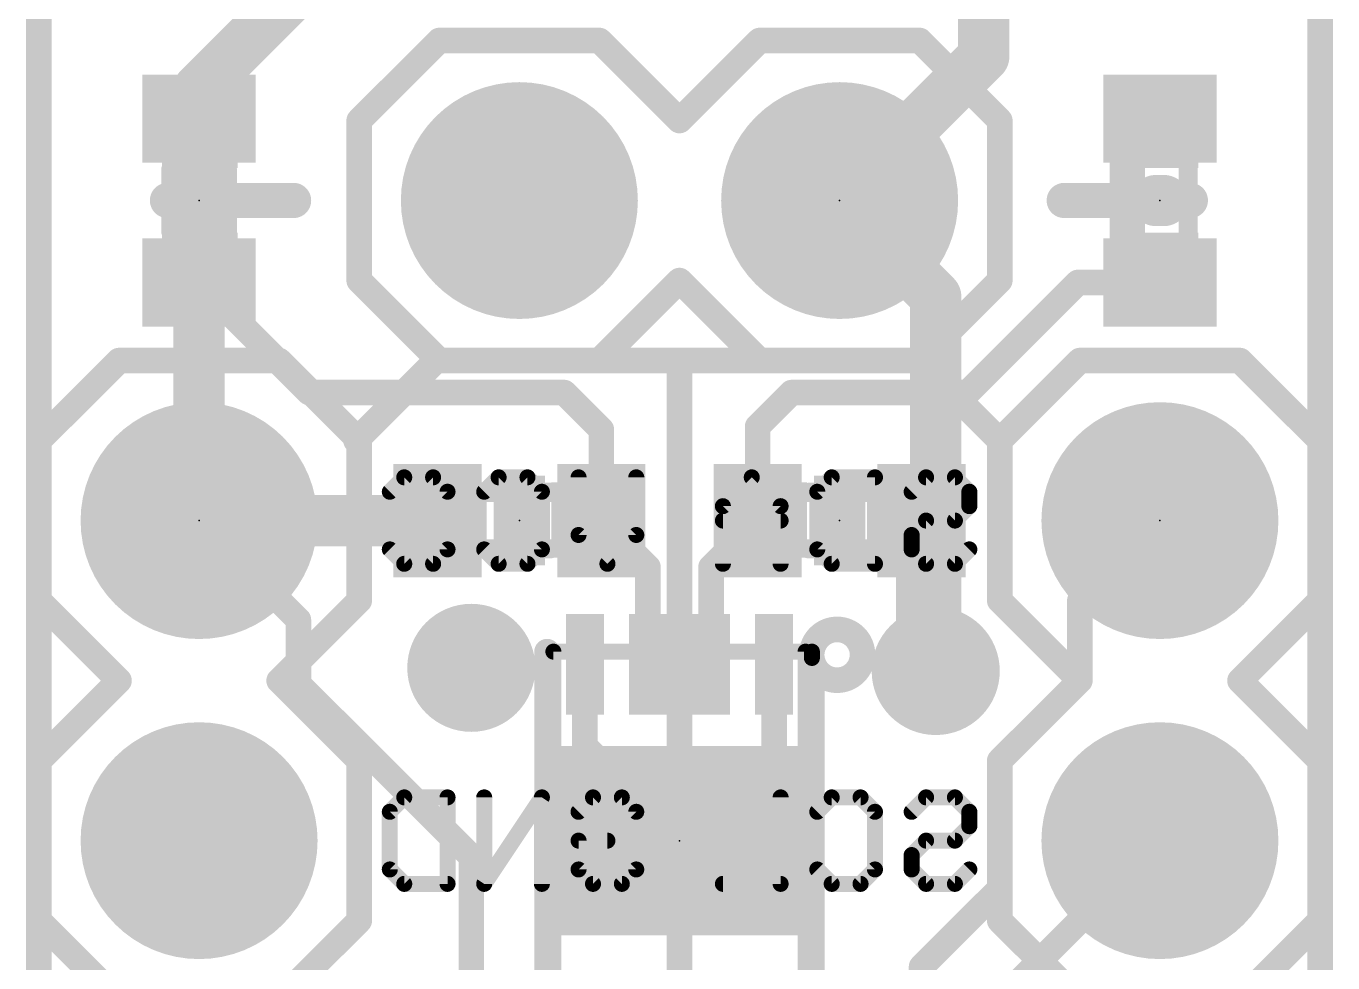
# Model space of a CAD drawing. Extents: x -0.1 to 10.3, y -0.1 to 24.2.
# Drawn here: x -0.1 to 10.26, y 6.65 to 14.08 of the extents above; entities that cross this region are included whole.
import ezdxf

# ---------------------------------------------------------------- set-up
doc = ezdxf.new("R2010")
doc.units = 0
for name, color, linetype in [('1', 12, 'CONTINUOUS'), ('16', 132, 'CONTINUOUS'), ('17', 110, 'CONTINUOUS'), ('18', 110, 'CONTINUOUS'), ('20', 53, 'CONTINUOUS'), ('21', 41, 'CONTINUOUS'), ('22', 40, 'CONTINUOUS'), ('23', 53, 'CONTINUOUS'), ('24', 53, 'CONTINUOUS'), ('51', 53, 'CONTINUOUS')]:
    doc.layers.add(name, color=color, linetype=linetype)

# ---------------------------------------------------------------- blocks, each defined once
blk = doc.blocks.new('RECT')
blk.add_solid([(-0.5, -0.5), (0.5, -0.5), (-0.5, 0.5), (0.5, 0.5)])
blk = doc.blocks.new('ROUNDP')
at = {"const_width": 0.5}
blk.add_lwpolyline([(0, -0.25, 1), (0, 0.25, 1), (0, -0.25)], format="xyb", dxfattribs=at)
blk = doc.blocks.new('ROUNDV')
at = {"const_width": 0.5}
blk.add_lwpolyline([(0, -0.25, 1), (0, 0.25, 1), (0, -0.25)], format="xyb", dxfattribs=at)

msp = doc.modelspace()

# ---------------------------------------------------------------- linework, layer by layer
at = {"layer": '1'}
for points, const_width in [([(0, 24.13), (0, 0)], 0.2032), ([(10.16, 0), (10.16, 24.13)], 0.2032), ([(1.27, 12.05), (1.539, 12.05)], 0.2032), ([(1.27, 12.05), (2.144, 11.176)], 0.2032), ([(7.366, 11.176), (8.24, 12.05)], 0.2032), ([(8.24, 12.05), (8.89, 12.05)], 0.2032), ([(2.144, 11.176), (4.1656, 11.176)], 0.2032), ([(4.1656, 11.176), (4.46, 10.8816)], 0.2032), ([(5.7, 10.907), (5.969, 11.176)], 0.2032), ([(5.969, 11.176), (7.366, 11.176)], 0.2032), ([(5.7, 10.16), (5.7, 10.907)], 0.2032), ([(4.46, 10.8816), (4.46, 10.16)], 0.2032), ([(1.27, 10.16), (3.16, 10.16)], 0.4064), ([(7, 9.129), (7, 10.16)], 0.4064), ([(4.46, 10.16), (4.83, 9.79)], 0.2032), ([(5.33, 9.79), (5.7, 10.16)], 0.2032), ([(8.255, 9.525), (8.89, 10.16)], 0.2032), ([(4.83, 9.79), (4.83, 9.02)], 0.2032), ([(5.33, 9.02), (5.33, 9.79)], 0.2032), ([(8.255, 8.89), (8.255, 9.525)], 0.2032), ([(7.112, 8.9662), (7, 9.129)], 0.4064), ([(4.33, 9.02), (4.33, 8.37)], 0.2032), ([(5.83, 8.267), (5.83, 9.02)], 0.2032), ([(7.62, 8.255), (8.255, 8.89)], 0.2032), ([(4.33, 8.37), (5.08, 7.62)], 0.2032), ([(5.207, 7.62), (5.842, 8.255)], 0.2032), ([(5.842, 8.255), (5.83, 8.267)], 0.2032), ([(7.62, 7.239), (7.62, 8.255)], 0.2032), ([(5.08, 7.62), (5.207, 7.62)], 0.2032), ([(7.62, 6.35), (8.89, 7.62)], 0.2032), ([(7, 6.619), (7.62, 7.239)], 0.2032), ([(7, 6.1976), (7, 6.619)], 0.2032)]:
    msp.add_lwpolyline(points, dxfattribs=dict(at, const_width=const_width))
for points, const_width in [([(1.27, 12.1008, 1), (1.27, 11.9992)], 0.1016), ([(1.3059, 12.0859, 1), (1.2341, 12.0141)], 0.1016), ([(1.539, 11.9992, 1), (1.539, 12.1008)], 0.1016), ([(8.24, 12.1008, 1), (8.24, 11.9992)], 0.1016), ([(8.2759, 12.0141, 1), (8.2041, 12.0859)], 0.1016), ([(8.89, 11.9992, 1), (8.89, 12.1008)], 0.1016), ([(2.144, 11.2268, 1), (2.144, 11.1252)], 0.1016), ([(2.1081, 11.1401, 1), (2.1799, 11.2119)], 0.1016), ([(4.2015, 11.2119, 1), (4.1297, 11.1401)], 0.1016), ([(4.1656, 11.1252, 1), (4.1656, 11.2268)], 0.1016), ([(5.969, 11.2268, 1), (5.969, 11.1252)], 0.1016), ([(6.0049, 11.1401, 1), (5.9331, 11.2119)], 0.1016), ([(7.3301, 11.2119, 1), (7.4019, 11.1401)], 0.1016), ([(7.366, 11.1252, 1), (7.366, 11.2268)], 0.1016), ([(5.7508, 10.907, 1), (5.6492, 10.907)], 0.1016), ([(5.6641, 10.9429, 1), (5.7359, 10.8711)], 0.1016), ([(4.5108, 10.8816, 1), (4.4092, 10.8816)], 0.1016), ([(4.4241, 10.8457, 1), (4.4959, 10.9175)], 0.1016), ([(7.1016, 10.16, 1), (6.8984, 10.16)], 0.2032), ([(1.27, 10.2616, 1), (1.27, 10.0584)], 0.2032), ([(3.16, 10.0584, 1), (3.16, 10.2616)], 0.2032), ([(4.4959, 10.1959, 1), (4.4241, 10.1241)], 0.1016), ([(5.7359, 10.1241, 1), (5.6641, 10.1959)], 0.1016), ([(8.9259, 10.1241, 1), (8.8541, 10.1959)], 0.1016), ([(4.4092, 10.16, 1), (4.5108, 10.16)], 0.1016), ([(5.6492, 10.16, 1), (5.7508, 10.16)], 0.1016), ([(4.8808, 9.79, 1), (4.7792, 9.79)], 0.1016), ([(4.7941, 9.7541, 1), (4.8659, 9.8259)], 0.1016), ([(5.3808, 9.79, 1), (5.2792, 9.79)], 0.1016), ([(5.2941, 9.8259, 1), (5.3659, 9.7541)], 0.1016), ([(8.3058, 9.525, 1), (8.2042, 9.525)], 0.1016), ([(8.2191, 9.5609, 1), (8.2909, 9.4891)], 0.1016), ([(7.0837, 9.1866, 1), (6.9163, 9.0714)], 0.2032), ([(6.8984, 9.129, 1), (7.1016, 9.129)], 0.2032), ([(4.3808, 9.02, 1), (4.2792, 9.02)], 0.1016), ([(5.8808, 9.02, 1), (5.7792, 9.02)], 0.1016), ([(7.0283, 8.9086, 1), (7.1957, 9.0238)], 0.2032), ([(4.7792, 9.02, 1), (4.8808, 9.02)], 0.1016), ([(5.2792, 9.02, 1), (5.3808, 9.02)], 0.1016), ([(8.2042, 8.89, 1), (8.3058, 8.89)], 0.1016), ([(8.2909, 8.8541, 1), (8.2191, 8.9259)], 0.1016), ([(4.3659, 8.4059, 1), (4.2941, 8.3341)], 0.1016), ([(4.2792, 8.37, 1), (4.3808, 8.37)], 0.1016), ([(5.8659, 8.3029, 1), (5.7941, 8.2311)], 0.1016), ([(5.7792, 8.267, 1), (5.8808, 8.267)], 0.1016), ([(5.8779, 8.2191, 1), (5.8061, 8.2909)], 0.1016), ([(5.8061, 8.2191, 1), (5.8779, 8.2909)], 0.1016), ([(7.6708, 8.255, 1), (7.5692, 8.255)], 0.1016), ([(7.5841, 8.2909, 1), (7.6559, 8.2191)], 0.1016), ([(5.08, 7.6708, 1), (5.08, 7.5692)], 0.1016), ([(5.0441, 7.5841, 1), (5.1159, 7.6559)], 0.1016), ([(5.1711, 7.6559, 1), (5.2429, 7.5841)], 0.1016), ([(5.207, 7.5692, 1), (5.207, 7.6708)], 0.1016), ([(8.9259, 7.5841, 1), (8.8541, 7.6559)], 0.1016), ([(7.5692, 7.239, 1), (7.6708, 7.239)], 0.1016), ([(7.6559, 7.2031, 1), (7.5841, 7.2749)], 0.1016), ([(7.0508, 6.619, 1), (6.9492, 6.619)], 0.1016), ([(6.9641, 6.6549, 1), (7.0359, 6.5831)], 0.1016)]:
    msp.add_lwpolyline(points, format="xyb", dxfattribs=dict(at, const_width=const_width))
at = {"layer": '16'}
for points, const_width in [([(0, 24.13), (0, 0)], 0.2032), ([(10.16, 0), (10.16, 24.13)], 0.2032), ([(1.27, 13.589), (2.286, 14.605)], 0.4064), ([(7.493, 14.605), (7.493, 13.843)], 0.4064), ([(7.493, 13.843), (6.35, 12.7)], 0.4064), ([(1.27, 10.16), (1.27, 13.589)], 0.4064), ([(6.35, 12.7), (7.112, 11.938)], 0.4064), ([(7.112, 11.938), (7.112, 8.9662)], 0.4064), ([(1.27, 10.16), (1.27, 10.033)], 0.2032), ([(2.0574, 9.3726), (1.27, 10.16)], 0.2032), ([(2.0574, 8.8646), (2.0574, 9.3726)], 0.2032), ([(3.429, 7.493), (2.0574, 8.8646)], 0.2032), ([(3.429, 2.921), (3.429, 7.493)], 0.2032)]:
    msp.add_lwpolyline(points, dxfattribs=dict(at, const_width=const_width))
for points, const_width in [([(7.5648, 13.7712, 1), (7.4212, 13.9148)], 0.2032), ([(7.3914, 13.843, 1), (7.5946, 13.843)], 0.2032), ([(1.3716, 13.589, 1), (1.1684, 13.589)], 0.2032), ([(1.1982, 13.6608, 1), (1.3418, 13.5172)], 0.2032), ([(6.4218, 12.7718, 1), (6.2782, 12.6282)], 0.2032), ([(6.2782, 12.7718, 1), (6.4218, 12.6282)], 0.2032), ([(7.2136, 11.938, 1), (7.0104, 11.938)], 0.2032), ([(7.0402, 11.8662, 1), (7.1838, 12.0098)], 0.2032), ([(1.1684, 10.16, 1), (1.3716, 10.16)], 0.2032), ([(1.3208, 10.16, 1), (1.2192, 10.16)], 0.1016), ([(1.3059, 10.1959, 1), (1.2341, 10.1241)], 0.1016), ([(1.2192, 10.033, 1), (1.3208, 10.033)], 0.1016), ([(2.1082, 9.3726, 1), (2.0066, 9.3726)], 0.1016), ([(2.0215, 9.3367, 1), (2.0933, 9.4085)], 0.1016), ([(7.0104, 8.9662, 1), (7.2136, 8.9662)], 0.2032), ([(2.0933, 8.9005, 1), (2.0215, 8.8287)], 0.1016), ([(2.0066, 8.8646, 1), (2.1082, 8.8646)], 0.1016), ([(3.4798, 7.493, 1), (3.3782, 7.493)], 0.1016), ([(3.3931, 7.4571, 1), (3.4649, 7.5289)], 0.1016)]:
    msp.add_lwpolyline(points, format="xyb", dxfattribs=dict(at, const_width=const_width))
at = {"layer": '20', "const_width": 0.2032}
for points in [[(0, 24.13), (0, 0)], [(10.16, 0), (10.16, 24.13)]]:
    msp.add_lwpolyline(points, dxfattribs=at)
at = {"layer": '21'}
for points, const_width in [([(1.2395, 12.7), (1.3005, 12.7)], 0.4064), ([(8.8595, 12.7), (8.9205, 12.7)], 0.4064), ([(4.03, 9.12), (4.03, 6.12)], 0.2032), ([(6.13, 9.07), (6.13, 6.12)], 0.2032), ([(6.13, 9.12), (6.13, 9.07)], 0.127)]:
    msp.add_lwpolyline(points, dxfattribs=dict(at, const_width=const_width))
for points, const_width in [([(1.2395, 12.8016, 1), (1.2395, 12.5984)], 0.2032), ([(1.3005, 12.5984, 1), (1.3005, 12.8016)], 0.2032), ([(8.8595, 12.8016, 1), (8.8595, 12.5984)], 0.2032), ([(8.9205, 12.5984, 1), (8.9205, 12.8016)], 0.2032), ([(6.13, 9.07, 16.0623), (6.13, 9.12)], 0.2032), ([(4.0808, 9.12, 1), (3.9792, 9.12)], 0.1016), ([(6.0796, 9.1263, 1), (6.1804, 9.1137)], 0.1016), ([(6.1808, 9.07, 1), (6.0792, 9.07)], 0.1016), ([(6.1804, 9.0763, 1), (6.0796, 9.0637)], 0.1016), ([(6.1617, 9.12, 1), (6.0983, 9.12)], 0.0635), ([(6.0983, 9.07, 1), (6.1617, 9.07)], 0.0635)]:
    msp.add_lwpolyline(points, format="xyb", dxfattribs=dict(at, const_width=const_width))
at = {"layer": '22'}
for points, const_width in [([(3.175, 13.97), (2.54, 13.335)], 0.2032), ([(4.445, 13.97), (3.175, 13.97)], 0.2032), ([(5.08, 13.335), (4.445, 13.97)], 0.2032), ([(5.715, 13.97), (5.08, 13.335)], 0.2032), ([(6.985, 13.97), (5.715, 13.97)], 0.2032), ([(6.985, 13.97), (7.62, 13.335)], 0.2032), ([(2.54, 13.335), (2.54, 12.065)], 0.2032), ([(7.62, 13.335), (7.62, 12.065)], 0.2032), ([(8.6313, 13.2006), (8.6313, 12.2007)], 0.2794), ([(2.0193, 12.7006), (1.0194, 12.7006)], 0.2794), ([(9.1313, 12.7006), (8.1314, 12.7006)], 0.2794), ([(2.54, 12.065), (3.175, 11.43)], 0.2032), ([(4.445, 11.43), (5.08, 12.065)], 0.2032), ([(5.08, 12.065), (5.715, 11.43)], 0.2032), ([(7.62, 12.065), (6.985, 11.43)], 0.2032), ([(0, 10.795), (0.635, 11.43)], 0.2032), ([(0.635, 11.43), (1.905, 11.43)], 0.2032), ([(1.905, 11.43), (2.54, 10.795)], 0.2032), ([(3.1496, 11.43), (2.5146, 10.795)], 0.2032), ([(5.08, 11.43), (3.1496, 11.43)], 0.2032), ([(3.175, 11.43), (4.445, 11.43)], 0.2032), ([(5.08, 11.43), (5.08, 3.81)], 0.2032), ([(5.08, 11.43), (6.985, 11.43)], 0.2032), ([(5.715, 11.43), (6.985, 11.43)], 0.2032), ([(6.985, 11.43), (7.62, 10.795)], 0.2032), ([(7.62, 10.795), (8.255, 11.43)], 0.2032), ([(8.255, 11.43), (9.525, 11.43)], 0.2032), ([(9.525, 11.43), (10.16, 10.795)], 0.2032), ([(0, 10.795), (0, 9.525)], 0.2032), ([(2.54, 9.525), (2.54, 10.795)], 0.2032), ([(7.62, 10.795), (7.62, 9.525)], 0.2032), ([(10.16, 9.525), (10.16, 10.795)], 0.2032), ([(2.7827, 10.3891), (2.8971, 10.5035)], 0.127), ([(2.8971, 10.5035), (3.1259, 10.5035)], 0.127), ([(3.1259, 10.5035), (3.2403, 10.3891)], 0.127), ([(3.5311, 10.3891), (3.6455, 10.5035)], 0.127), ([(3.6455, 10.5035), (3.8743, 10.5035)], 0.127), ([(3.8743, 10.5035), (3.9887, 10.3891)], 0.127), ([(4.2795, 10.0459), (4.2795, 10.5035)], 0.127), ([(4.7371, 10.5035), (4.7371, 10.0459)], 0.127), ([(5.6531, 10.5035), (5.4243, 10.2747)], 0.127), ([(5.8819, 10.2747), (5.6531, 10.5035)], 0.127), ([(6.1727, 10.3891), (6.2871, 10.5035)], 0.127), ([(6.2871, 10.5035), (6.6303, 10.5035)], 0.127), ([(6.6303, 10.5035), (6.6303, 9.8171)], 0.127), ([(6.9211, 10.3891), (7.0355, 10.5035)], 0.127), ([(7.0355, 10.5035), (7.2643, 10.5035)], 0.127), ([(7.2643, 10.5035), (7.3787, 10.3891)], 0.127), ([(3.2403, 10.3891), (3.2403, 9.9315)], 0.127), ([(3.9887, 10.3891), (3.9887, 9.9315)], 0.127), ([(6.1727, 9.9315), (6.1727, 10.3891)], 0.127), ([(7.3787, 10.3891), (7.3787, 10.2747)], 0.127), ([(5.4243, 10.2747), (5.4243, 9.8171)], 0.127), ([(5.8819, 9.8171), (5.8819, 10.2747)], 0.127), ([(7.3787, 10.2747), (7.2643, 10.1603)], 0.127), ([(5.8819, 10.1603), (5.4243, 10.1603)], 0.127), ([(7.0355, 10.1603), (6.9211, 10.0459)], 0.127), ([(7.2643, 10.1603), (7.0355, 10.1603)], 0.127), ([(4.5083, 9.8171), (4.2795, 10.0459)], 0.127), ([(4.7371, 10.0459), (4.5083, 9.8171)], 0.127), ([(6.9211, 10.0459), (6.9211, 9.9315)], 0.127), ([(2.8971, 9.8171), (2.7827, 9.9315)], 0.127), ([(3.2403, 9.9315), (3.1259, 9.8171)], 0.127), ([(3.6455, 9.8171), (3.5311, 9.9315)], 0.127), ([(3.9887, 9.9315), (3.8743, 9.8171)], 0.127), ([(6.2871, 9.8171), (6.1727, 9.9315)], 0.127), ([(6.9211, 9.9315), (7.0355, 9.8171)], 0.127), ([(7.2643, 9.8171), (7.3787, 9.9315)], 0.127), ([(3.1259, 9.8171), (2.8971, 9.8171)], 0.127), ([(3.8743, 9.8171), (3.6455, 9.8171)], 0.127), ([(6.6303, 9.8171), (6.2871, 9.8171)], 0.127), ([(7.0355, 9.8171), (7.2643, 9.8171)], 0.127), ([(0, 9.525), (0.635, 8.89)], 0.2032), ([(1.905, 8.89), (2.54, 9.525)], 0.2032), ([(7.62, 9.525), (8.255, 8.89)], 0.2032), ([(9.525, 8.89), (10.16, 9.525)], 0.2032), ([(0.635, 8.89), (0, 8.255)], 0.2032), ([(2.54, 8.255), (1.905, 8.89)], 0.2032), ([(8.255, 8.89), (7.62, 8.255)], 0.2032), ([(10.16, 8.255), (9.525, 8.89)], 0.2032), ([(0, 8.255), (0, 6.985)], 0.2032), ([(2.54, 6.985), (2.54, 8.255)], 0.2032), ([(7.62, 8.255), (7.62, 6.985)], 0.2032), ([(10.16, 6.985), (10.16, 8.255)], 0.2032), ([(2.7827, 7.8491), (2.8971, 7.9635)], 0.127), ([(2.8971, 7.9635), (3.2403, 7.9635)], 0.127), ([(3.2403, 7.9635), (3.2403, 7.2771)], 0.127), ([(3.9887, 7.9635), (3.5311, 7.2771)], 0.127), ([(3.5311, 7.2771), (3.5311, 7.9635)], 0.127), ([(3.9887, 7.2771), (3.9887, 7.9635)], 0.127), ([(4.2795, 7.8491), (4.3939, 7.9635)], 0.127), ([(4.3939, 7.9635), (4.6227, 7.9635)], 0.127), ([(4.6227, 7.9635), (4.7371, 7.8491)], 0.127), ([(5.8819, 7.9635), (5.8819, 7.2771)], 0.127), ([(6.1727, 7.8491), (6.2871, 7.9635)], 0.127), ([(6.2871, 7.9635), (6.5159, 7.9635)], 0.127), ([(6.5159, 7.9635), (6.6303, 7.8491)], 0.127), ([(6.9211, 7.8491), (7.0355, 7.9635)], 0.127), ([(7.0355, 7.9635), (7.2643, 7.9635)], 0.127), ([(7.2643, 7.9635), (7.3787, 7.8491)], 0.127), ([(2.7827, 7.3915), (2.7827, 7.8491)], 0.127), ([(4.7371, 7.8491), (4.7371, 7.3915)], 0.127), ([(6.6303, 7.8491), (6.6303, 7.3915)], 0.127), ([(7.3787, 7.8491), (7.3787, 7.7347)], 0.127), ([(7.3787, 7.7347), (7.2643, 7.6203)], 0.127), ([(4.2795, 7.3915), (4.2795, 7.6203)], 0.127), ([(4.2795, 7.6203), (4.5083, 7.6203)], 0.127), ([(7.0355, 7.6203), (6.9211, 7.5059)], 0.127), ([(7.2643, 7.6203), (7.0355, 7.6203)], 0.127), ([(6.9211, 7.5059), (6.9211, 7.3915)], 0.127), ([(2.8971, 7.2771), (2.7827, 7.3915)], 0.127), ([(4.3939, 7.2771), (4.2795, 7.3915)], 0.127), ([(4.7371, 7.3915), (4.6227, 7.2771)], 0.127), ([(6.2871, 7.2771), (6.1727, 7.3915)], 0.127), ([(6.6303, 7.3915), (6.5159, 7.2771)], 0.127), ([(6.9211, 7.3915), (7.0355, 7.2771)], 0.127), ([(7.2643, 7.2771), (7.3787, 7.3915)], 0.127), ([(3.2403, 7.2771), (2.8971, 7.2771)], 0.127), ([(4.6227, 7.2771), (4.3939, 7.2771)], 0.127), ([(5.8819, 7.2771), (5.4243, 7.2771)], 0.127), ([(6.5159, 7.2771), (6.2871, 7.2771)], 0.127), ([(7.0355, 7.2771), (7.2643, 7.2771)], 0.127), ([(0, 6.985), (0.635, 6.35)], 0.2032), ([(1.905, 6.35), (2.54, 6.985)], 0.2032), ([(7.62, 6.985), (8.255, 6.35)], 0.2032), ([(9.525, 6.35), (10.16, 6.985)], 0.2032)]:
    msp.add_lwpolyline(points, dxfattribs=dict(at, const_width=const_width))
for points, const_width in [([(3.175, 14.0208, 1), (3.175, 13.9192)], 0.1016), ([(3.2109, 13.9341, 1), (3.1391, 14.0059)], 0.1016), ([(4.4809, 14.0059, 1), (4.4091, 13.9341)], 0.1016), ([(4.445, 13.9192, 1), (4.445, 14.0208)], 0.1016), ([(5.715, 14.0208, 1), (5.715, 13.9192)], 0.1016), ([(5.7509, 13.9341, 1), (5.6791, 14.0059)], 0.1016), ([(7.0209, 14.0059, 1), (6.9491, 13.9341)], 0.1016), ([(6.985, 13.9192, 1), (6.985, 14.0208)], 0.1016), ([(2.5908, 13.335, 1), (2.4892, 13.335)], 0.1016), ([(2.5041, 13.3709, 1), (2.5759, 13.2991)], 0.1016), ([(5.0441, 13.3709, 1), (5.1159, 13.2991)], 0.1016), ([(5.0441, 13.2991, 1), (5.1159, 13.3709)], 0.1016), ([(7.6708, 13.335, 1), (7.5692, 13.335)], 0.1016), ([(7.5841, 13.2991, 1), (7.6559, 13.3709)], 0.1016), ([(8.7012, 13.2006, 1), (8.5615, 13.2006)], 0.1397), ([(1.0194, 12.7705, 1), (1.0194, 12.6308)], 0.1397), ([(2.0193, 12.6308, 1), (2.0193, 12.7705)], 0.1397), ([(8.1314, 12.7705, 1), (8.1314, 12.6308)], 0.1397), ([(9.1313, 12.6308, 1), (9.1313, 12.7705)], 0.1397), ([(8.5615, 12.2007, 1), (8.7012, 12.2007)], 0.1397), ([(2.5759, 12.1009, 1), (2.5041, 12.0291)], 0.1016), ([(5.1159, 12.1009, 1), (5.0441, 12.0291)], 0.1016), ([(5.1159, 12.0291, 1), (5.0441, 12.1009)], 0.1016), ([(7.6559, 12.0291, 1), (7.5841, 12.1009)], 0.1016), ([(2.4892, 12.065, 1), (2.5908, 12.065)], 0.1016), ([(7.5692, 12.065, 1), (7.6708, 12.065)], 0.1016), ([(0.635, 11.4808, 1), (0.635, 11.3792)], 0.1016), ([(0.6709, 11.3941, 1), (0.5991, 11.4659)], 0.1016), ([(1.9409, 11.4659, 1), (1.8691, 11.3941)], 0.1016), ([(1.905, 11.3792, 1), (1.905, 11.4808)], 0.1016), ([(3.1496, 11.4808, 1), (3.1496, 11.3792)], 0.1016), ([(3.1855, 11.3941, 1), (3.1137, 11.4659)], 0.1016), ([(3.175, 11.4808, 1), (3.175, 11.3792)], 0.1016), ([(3.1391, 11.3941, 1), (3.2109, 11.4659)], 0.1016), ([(4.4091, 11.4659, 1), (4.4809, 11.3941)], 0.1016), ([(4.445, 11.3792, 1), (4.445, 11.4808)], 0.1016), ([(5.1308, 11.43, 1), (5.0292, 11.43)], 0.1016), ([(5.08, 11.4808, 1), (5.08, 11.3792)], 0.1016), ([(5.08, 11.3792, 1), (5.08, 11.4808)], 0.1016), ([(5.715, 11.4808, 1), (5.715, 11.3792)], 0.1016), ([(5.6791, 11.3941, 1), (5.7509, 11.4659)], 0.1016), ([(7.0209, 11.4659, 1), (6.9491, 11.3941)], 0.1016), ([(6.9491, 11.4659, 1), (7.0209, 11.3941)], 0.1016), ([(6.985, 11.3792, 1), (6.985, 11.4808)], 0.1016), ([(6.985, 11.3792, 1), (6.985, 11.4808)], 0.1016), ([(8.255, 11.4808, 1), (8.255, 11.3792)], 0.1016), ([(8.2909, 11.3941, 1), (8.2191, 11.4659)], 0.1016), ([(9.5609, 11.4659, 1), (9.4891, 11.3941)], 0.1016), ([(9.525, 11.3792, 1), (9.525, 11.4808)], 0.1016), ([(0.0508, 10.795, 1), (-0.0508, 10.795)], 0.1016), ([(-0.0359, 10.8309, 1), (0.0359, 10.7591)], 0.1016), ([(2.4787, 10.8309, 1), (2.5505, 10.7591)], 0.1016), ([(2.5908, 10.795, 1), (2.4892, 10.795)], 0.1016), ([(2.5041, 10.7591, 1), (2.5759, 10.8309)], 0.1016), ([(7.6708, 10.795, 1), (7.5692, 10.795)], 0.1016), ([(7.5841, 10.8309, 1), (7.6559, 10.7591)], 0.1016), ([(7.5841, 10.7591, 1), (7.6559, 10.8309)], 0.1016), ([(10.2108, 10.795, 1), (10.1092, 10.795)], 0.1016), ([(10.1241, 10.7591, 1), (10.1959, 10.8309)], 0.1016), ([(2.8971, 10.5352, 1), (2.8971, 10.4717)], 0.0635), ([(2.9195, 10.481, 1), (2.8746, 10.5259)], 0.0635), ([(3.1483, 10.5259, 1), (3.1034, 10.481)], 0.0635), ([(3.1259, 10.4717, 1), (3.1259, 10.5352)], 0.0635), ([(3.6455, 10.5352, 1), (3.6455, 10.4717)], 0.0635), ([(3.6679, 10.481, 1), (3.623, 10.5259)], 0.0635), ([(3.8967, 10.5259, 1), (3.8518, 10.481)], 0.0635), ([(3.8743, 10.4717, 1), (3.8743, 10.5352)], 0.0635), ([(4.3113, 10.5035, 1), (4.2478, 10.5035)], 0.0635), ([(4.7688, 10.5035, 1), (4.7054, 10.5035)], 0.0635), ([(5.6755, 10.5259, 1), (5.6306, 10.481)], 0.0635), ([(5.6755, 10.481, 1), (5.6306, 10.5259)], 0.0635), ([(6.2871, 10.5352, 1), (6.2871, 10.4717)], 0.0635), ([(6.3095, 10.481, 1), (6.2646, 10.5259)], 0.0635), ([(6.662, 10.5035, 1), (6.5985, 10.5035)], 0.0635), ([(6.6303, 10.4717, 1), (6.6303, 10.5352)], 0.0635), ([(7.0355, 10.5352, 1), (7.0355, 10.4717)], 0.0635), ([(7.058, 10.481, 1), (7.0131, 10.5259)], 0.0635), ([(7.2868, 10.5259, 1), (7.2419, 10.481)], 0.0635), ([(7.2643, 10.4717, 1), (7.2643, 10.5352)], 0.0635), ([(2.7602, 10.4115, 1), (2.8051, 10.3666)], 0.0635), ([(3.272, 10.3891, 1), (3.2085, 10.3891)], 0.0635), ([(3.2178, 10.3666, 1), (3.2627, 10.4115)], 0.0635), ([(3.5086, 10.4115, 1), (3.5535, 10.3666)], 0.0635), ([(4.0204, 10.3891, 1), (3.9569, 10.3891)], 0.0635), ([(3.9662, 10.3666, 1), (4.0111, 10.4115)], 0.0635), ([(6.2044, 10.3891, 1), (6.1409, 10.3891)], 0.0635), ([(6.1502, 10.4115, 1), (6.1951, 10.3666)], 0.0635), ([(6.8987, 10.4115, 1), (6.9436, 10.3666)], 0.0635), ([(7.4104, 10.3891, 1), (7.347, 10.3891)], 0.0635), ([(7.3562, 10.3666, 1), (7.4012, 10.4115)], 0.0635), ([(5.456, 10.2747, 1), (5.3925, 10.2747)], 0.0635), ([(5.4018, 10.2971, 1), (5.4467, 10.2522)], 0.0635), ([(5.9136, 10.2747, 1), (5.8501, 10.2747)], 0.0635), ([(5.8594, 10.2522, 1), (5.9043, 10.2971)], 0.0635), ([(7.347, 10.2747, 1), (7.4104, 10.2747)], 0.0635), ([(7.4012, 10.2522, 1), (7.3562, 10.2971)], 0.0635), ([(5.4243, 10.192, 1), (5.4243, 10.1285)], 0.0635), ([(5.8819, 10.1285, 1), (5.8819, 10.192)], 0.0635), ([(7.0355, 10.192, 1), (7.0355, 10.1285)], 0.0635), ([(7.058, 10.1378, 1), (7.0131, 10.1827)], 0.0635), ([(7.2419, 10.1827, 1), (7.2868, 10.1378)], 0.0635), ([(7.2643, 10.1285, 1), (7.2643, 10.192)], 0.0635), ([(4.302, 10.0683, 1), (4.2571, 10.0234)], 0.0635), ([(4.2478, 10.0459, 1), (4.3113, 10.0459)], 0.0635), ([(4.7054, 10.0459, 1), (4.7688, 10.0459)], 0.0635), ([(4.7596, 10.0234, 1), (4.7146, 10.0683)], 0.0635), ([(6.9529, 10.0459, 1), (6.8894, 10.0459)], 0.0635), ([(6.8987, 10.0683, 1), (6.9436, 10.0234)], 0.0635), ([(2.8051, 9.9539, 1), (2.7602, 9.909)], 0.0635), ([(3.2085, 9.9315, 1), (3.272, 9.9315)], 0.0635), ([(3.2627, 9.909, 1), (3.2178, 9.9539)], 0.0635), ([(3.5535, 9.9539, 1), (3.5086, 9.909)], 0.0635), ([(3.9569, 9.9315, 1), (4.0204, 9.9315)], 0.0635), ([(4.0111, 9.909, 1), (3.9662, 9.9539)], 0.0635), ([(6.1951, 9.9539, 1), (6.1502, 9.909)], 0.0635), ([(6.1409, 9.9315, 1), (6.2044, 9.9315)], 0.0635), ([(6.9436, 9.9539, 1), (6.8987, 9.909)], 0.0635), ([(6.8894, 9.9315, 1), (6.9529, 9.9315)], 0.0635), ([(7.4012, 9.909, 1), (7.3562, 9.9539)], 0.0635), ([(2.8971, 9.8489, 1), (2.8971, 9.7853)], 0.0635), ([(2.8746, 9.7946, 1), (2.9195, 9.8396)], 0.0635), ([(3.1034, 9.8396, 1), (3.1483, 9.7946)], 0.0635), ([(3.1259, 9.7853, 1), (3.1259, 9.8489)], 0.0635), ([(3.6455, 9.8489, 1), (3.6455, 9.7853)], 0.0635), ([(3.623, 9.7946, 1), (3.6679, 9.8396)], 0.0635), ([(3.8518, 9.8396, 1), (3.8967, 9.7946)], 0.0635), ([(3.8743, 9.7853, 1), (3.8743, 9.8489)], 0.0635), ([(4.4859, 9.8396, 1), (4.5308, 9.7946)], 0.0635), ([(4.4859, 9.7946, 1), (4.5308, 9.8396)], 0.0635), ([(5.3925, 9.8171, 1), (5.456, 9.8171)], 0.0635), ([(5.8501, 9.8171, 1), (5.9136, 9.8171)], 0.0635), ([(6.2871, 9.8489, 1), (6.2871, 9.7853)], 0.0635), ([(6.2646, 9.7946, 1), (6.3095, 9.8396)], 0.0635), ([(6.5985, 9.8171, 1), (6.662, 9.8171)], 0.0635), ([(6.6303, 9.7853, 1), (6.6303, 9.8489)], 0.0635), ([(7.0355, 9.8489, 1), (7.0355, 9.7853)], 0.0635), ([(7.0131, 9.7946, 1), (7.058, 9.8396)], 0.0635), ([(7.2419, 9.8396, 1), (7.2868, 9.7946)], 0.0635), ([(7.2643, 9.7853, 1), (7.2643, 9.8489)], 0.0635), ([(0.0359, 9.5609, 1), (-0.0359, 9.4891)], 0.1016), ([(-0.0508, 9.525, 1), (0.0508, 9.525)], 0.1016), ([(2.4892, 9.525, 1), (2.5908, 9.525)], 0.1016), ([(2.5759, 9.4891, 1), (2.5041, 9.5609)], 0.1016), ([(7.6559, 9.5609, 1), (7.5841, 9.4891)], 0.1016), ([(7.5692, 9.525, 1), (7.6708, 9.525)], 0.1016), ([(10.1092, 9.525, 1), (10.2108, 9.525)], 0.1016), ([(10.1959, 9.4891, 1), (10.1241, 9.5609)], 0.1016), ([(0.6709, 8.8541, 1), (0.5991, 8.9259)], 0.1016), ([(0.5991, 8.8541, 1), (0.6709, 8.9259)], 0.1016), ([(1.9409, 8.9259, 1), (1.8691, 8.8541)], 0.1016), ([(1.8691, 8.9259, 1), (1.9409, 8.8541)], 0.1016), ([(8.2909, 8.8541, 1), (8.2191, 8.9259)], 0.1016), ([(8.2191, 8.8541, 1), (8.2909, 8.9259)], 0.1016), ([(9.5609, 8.9259, 1), (9.4891, 8.8541)], 0.1016), ([(9.4891, 8.9259, 1), (9.5609, 8.8541)], 0.1016), ([(0.0508, 8.255, 1), (-0.0508, 8.255)], 0.1016), ([(-0.0359, 8.2909, 1), (0.0359, 8.2191)], 0.1016), ([(2.5908, 8.255, 1), (2.4892, 8.255)], 0.1016), ([(2.5041, 8.2191, 1), (2.5759, 8.2909)], 0.1016), ([(7.6708, 8.255, 1), (7.5692, 8.255)], 0.1016), ([(7.5841, 8.2909, 1), (7.6559, 8.2191)], 0.1016), ([(10.2108, 8.255, 1), (10.1092, 8.255)], 0.1016), ([(10.1241, 8.2191, 1), (10.1959, 8.2909)], 0.1016), ([(2.8971, 7.9952, 1), (2.8971, 7.9317)], 0.0635), ([(2.9195, 7.941, 1), (2.8746, 7.9859)], 0.0635), ([(3.272, 7.9635, 1), (3.2085, 7.9635)], 0.0635), ([(3.2403, 7.9317, 1), (3.2403, 7.9952)], 0.0635), ([(3.5628, 7.9635, 1), (3.4993, 7.9635)], 0.0635), ([(4.0204, 7.9635, 1), (3.9569, 7.9635)], 0.0635), ([(4.0151, 7.9459, 1), (3.9623, 7.9811)], 0.0635), ([(4.3939, 7.9952, 1), (4.3939, 7.9317)], 0.0635), ([(4.4164, 7.941, 1), (4.3715, 7.9859)], 0.0635), ([(4.6452, 7.9859, 1), (4.6003, 7.941)], 0.0635), ([(4.6227, 7.9317, 1), (4.6227, 7.9952)], 0.0635), ([(5.9136, 7.9635, 1), (5.8501, 7.9635)], 0.0635), ([(6.2871, 7.9952, 1), (6.2871, 7.9317)], 0.0635), ([(6.3095, 7.941, 1), (6.2646, 7.9859)], 0.0635), ([(6.5383, 7.9859, 1), (6.4934, 7.941)], 0.0635), ([(6.5159, 7.9317, 1), (6.5159, 7.9952)], 0.0635), ([(7.0355, 7.9952, 1), (7.0355, 7.9317)], 0.0635), ([(7.058, 7.941, 1), (7.0131, 7.9859)], 0.0635), ([(7.2868, 7.9859, 1), (7.2419, 7.941)], 0.0635), ([(7.2643, 7.9317, 1), (7.2643, 7.9952)], 0.0635), ([(2.8144, 7.8491, 1), (2.7509, 7.8491)], 0.0635), ([(2.7602, 7.8715, 1), (2.8051, 7.8266)], 0.0635), ([(4.2571, 7.8715, 1), (4.302, 7.8266)], 0.0635), ([(4.7688, 7.8491, 1), (4.7054, 7.8491)], 0.0635), ([(4.7146, 7.8266, 1), (4.7596, 7.8715)], 0.0635), ([(6.1502, 7.8715, 1), (6.1951, 7.8266)], 0.0635), ([(6.662, 7.8491, 1), (6.5985, 7.8491)], 0.0635), ([(6.6078, 7.8266, 1), (6.6527, 7.8715)], 0.0635), ([(6.8987, 7.8715, 1), (6.9436, 7.8266)], 0.0635), ([(7.4104, 7.8491, 1), (7.347, 7.8491)], 0.0635), ([(7.3562, 7.8266, 1), (7.4012, 7.8715)], 0.0635), ([(7.4012, 7.7122, 1), (7.3562, 7.7571)], 0.0635), ([(4.2795, 7.652, 1), (4.2795, 7.5885)], 0.0635), ([(4.3113, 7.6203, 1), (4.2478, 7.6203)], 0.0635), ([(4.5083, 7.5885, 1), (4.5083, 7.652)], 0.0635), ([(7.0355, 7.652, 1), (7.0355, 7.5885)], 0.0635), ([(7.058, 7.5978, 1), (7.0131, 7.6427)], 0.0635), ([(7.2419, 7.6427, 1), (7.2868, 7.5978)], 0.0635), ([(7.2643, 7.5885, 1), (7.2643, 7.652)], 0.0635), ([(7.347, 7.7347, 1), (7.4104, 7.7347)], 0.0635), ([(6.9529, 7.5059, 1), (6.8894, 7.5059)], 0.0635), ([(6.8987, 7.5283, 1), (6.9436, 7.4834)], 0.0635), ([(2.8051, 7.4139, 1), (2.7602, 7.369)], 0.0635), ([(2.7509, 7.3915, 1), (2.8144, 7.3915)], 0.0635), ([(4.302, 7.4139, 1), (4.2571, 7.369)], 0.0635), ([(4.2478, 7.3915, 1), (4.3113, 7.3915)], 0.0635), ([(4.7054, 7.3915, 1), (4.7688, 7.3915)], 0.0635), ([(4.7596, 7.369, 1), (4.7146, 7.4139)], 0.0635), ([(6.1951, 7.4139, 1), (6.1502, 7.369)], 0.0635), ([(6.5985, 7.3915, 1), (6.662, 7.3915)], 0.0635), ([(6.6527, 7.369, 1), (6.6078, 7.4139)], 0.0635), ([(6.9436, 7.4139, 1), (6.8987, 7.369)], 0.0635), ([(6.8894, 7.3915, 1), (6.9529, 7.3915)], 0.0635), ([(7.4012, 7.369, 1), (7.3562, 7.4139)], 0.0635), ([(2.8971, 7.3089, 1), (2.8971, 7.2454)], 0.0635), ([(2.8746, 7.2546, 1), (2.9195, 7.2996)], 0.0635), ([(3.2085, 7.2771, 1), (3.272, 7.2771)], 0.0635), ([(3.2403, 7.2454, 1), (3.2403, 7.3089)], 0.0635), ([(3.4993, 7.2771, 1), (3.5628, 7.2771)], 0.0635), ([(3.5047, 7.2947, 1), (3.5575, 7.2595)], 0.0635), ([(3.9569, 7.2771, 1), (4.0204, 7.2771)], 0.0635), ([(4.3939, 7.3089, 1), (4.3939, 7.2454)], 0.0635), ([(4.3715, 7.2546, 1), (4.4164, 7.2996)], 0.0635), ([(4.6003, 7.2996, 1), (4.6452, 7.2546)], 0.0635), ([(4.6227, 7.2454, 1), (4.6227, 7.3089)], 0.0635), ([(5.4243, 7.3089, 1), (5.4243, 7.2454)], 0.0635), ([(5.8501, 7.2771, 1), (5.9136, 7.2771)], 0.0635), ([(5.8819, 7.2454, 1), (5.8819, 7.3089)], 0.0635), ([(6.2871, 7.3089, 1), (6.2871, 7.2454)], 0.0635), ([(6.2646, 7.2546, 1), (6.3095, 7.2996)], 0.0635), ([(6.4934, 7.2996, 1), (6.5383, 7.2546)], 0.0635), ([(6.5159, 7.2454, 1), (6.5159, 7.3089)], 0.0635), ([(7.0355, 7.3089, 1), (7.0355, 7.2454)], 0.0635), ([(7.0131, 7.2546, 1), (7.058, 7.2996)], 0.0635), ([(7.2419, 7.2996, 1), (7.2868, 7.2546)], 0.0635), ([(7.2643, 7.2454, 1), (7.2643, 7.3089)], 0.0635), ([(0.0359, 7.0209, 1), (-0.0359, 6.9491)], 0.1016), ([(2.5759, 6.9491, 1), (2.5041, 7.0209)], 0.1016), ([(7.6559, 7.0209, 1), (7.5841, 6.9491)], 0.1016), ([(10.1959, 6.9491, 1), (10.1241, 7.0209)], 0.1016), ([(-0.0508, 6.985, 1), (0.0508, 6.985)], 0.1016), ([(2.4892, 6.985, 1), (2.5908, 6.985)], 0.1016), ([(7.5692, 6.985, 1), (7.6708, 6.985)], 0.1016), ([(10.1092, 6.985, 1), (10.2108, 6.985)], 0.1016)]:
    msp.add_lwpolyline(points, format="xyb", dxfattribs=dict(at, const_width=const_width))
at = {"layer": '23'}
for p in [(1.27, 12.7), (8.89, 12.7), (3.81, 10.16), (6.35, 10.16), (5.08, 7.62)]:
    msp.add_point(p, dxfattribs=at)
at = {"layer": '24'}
for p in [(6.35, 12.7), (1.27, 10.16), (8.89, 10.16)]:
    msp.add_point(p, dxfattribs=at)
at = {"layer": '51'}
for points, const_width in [([(1.046, 12.455), (1.046, 12.945)], 0.1524), ([(1.494, 12.945), (1.494, 12.455)], 0.1524), ([(8.666, 12.455), (8.666, 12.945)], 0.1524), ([(9.114, 12.945), (9.114, 12.455)], 0.1524), ([(3.565, 10.384), (4.055, 10.384)], 0.1524), ([(6.105, 10.384), (6.595, 10.384)], 0.1524), ([(4.055, 9.936), (3.565, 9.936)], 0.1524), ([(6.595, 9.936), (6.105, 9.936)], 0.1524), ([(6.08, 9.12), (4.08, 9.12)], 0.127), ([(4.08, 9.12), (4.08, 6.12)], 0.127), ([(6.08, 6.12), (6.08, 9.12)], 0.127)]:
    msp.add_lwpolyline(points, dxfattribs=dict(at, const_width=const_width))
for points, const_width in [([(1.0841, 12.945, 1), (1.0079, 12.945)], 0.0762), ([(1.5321, 12.945, 1), (1.4559, 12.945)], 0.0762), ([(8.7041, 12.945, 1), (8.6279, 12.945)], 0.0762), ([(9.1521, 12.945, 1), (9.0759, 12.945)], 0.0762), ([(1.0079, 12.455, 1), (1.0841, 12.455)], 0.0762), ([(1.4559, 12.455, 1), (1.5321, 12.455)], 0.0762), ([(8.6279, 12.455, 1), (8.7041, 12.455)], 0.0762), ([(9.0759, 12.455, 1), (9.1521, 12.455)], 0.0762), ([(3.565, 10.4221, 1), (3.565, 10.3459)], 0.0762), ([(4.055, 10.3459, 1), (4.055, 10.4221)], 0.0762), ([(6.105, 10.4221, 1), (6.105, 10.3459)], 0.0762), ([(6.595, 10.3459, 1), (6.595, 10.4221)], 0.0762), ([(3.565, 9.9741, 1), (3.565, 9.8979)], 0.0762), ([(4.055, 9.8979, 1), (4.055, 9.9741)], 0.0762), ([(6.105, 9.9741, 1), (6.105, 9.8979)], 0.0762), ([(6.595, 9.8979, 1), (6.595, 9.9741)], 0.0762), ([(4.08, 9.1518, 1), (4.08, 9.0883)], 0.0635), ([(4.1117, 9.12, 1), (4.0483, 9.12)], 0.0635), ([(6.1117, 9.12, 1), (6.0483, 9.12)], 0.0635), ([(6.08, 9.0883, 1), (6.08, 9.1518)], 0.0635)]:
    msp.add_lwpolyline(points, format="xyb", dxfattribs=dict(at, const_width=const_width))

# ---------------------------------------------------------------- block references
at = {"layer": '1'}
for p, xscale, yscale, rotation in [((1.27, 13.35), 0.7, 0.9, 90), ((8.89, 13.35), 0.7, 0.9, 90), ((1.27, 12.05), 0.7, 0.9, 90), ((8.89, 12.05), 0.7, 0.9, 90), ((3.16, 10.16), 0.7, 0.9, 180), ((4.46, 10.16), 0.7, 0.9, 180), ((5.7, 10.16), 0.7, 0.9, 180), ((7, 10.16), 0.7, 0.9, 180), ((4.33, 9.02), 0.8, 0.3, 270), ((4.83, 9.02), 0.8, 0.3, 270), ((5.33, 9.02), 0.8, 0.3, 270), ((5.83, 9.02), 0.8, 0.3, 270), ((5.08, 7.62), 1.5, 1.88, 270)]:
    msp.add_blockref('RECT', p, dxfattribs=dict(at, xscale=xscale, yscale=yscale, rotation=rotation))
at = {"layer": '17', "xscale": 1.8796, "yscale": 1.8796}
for p, rotation in [((3.81, 12.7), 90), ((3.81, 12.7), 90), ((6.35, 12.7), 90), ((6.35, 12.7), 90), ((1.27, 10.16), 180), ((1.27, 10.16), 180), ((8.89, 10.16), 180), ((8.89, 10.16), 180), ((1.27, 7.62), 180), ((1.27, 7.62), 180), ((8.89, 7.62), 180), ((8.89, 7.62), 180)]:
    msp.add_blockref('ROUNDP', p, dxfattribs=dict(at, rotation=rotation))
at = {"layer": '18', "xscale": 1.016, "yscale": 1.016}
for p in [(3.429, 8.9916), (3.429, 8.9916), (7.112, 8.9662), (7.112, 8.9662)]:
    msp.add_blockref('ROUNDV', p, dxfattribs=at)
at = {"layer": '21', "xscale": 0.4064, "yscale": 0.7112, "rotation": 180}
for p in [(3.81, 10.16), (6.35, 10.16)]:
    msp.add_blockref('RECT', p, dxfattribs=at)
at = {"layer": '51', "xscale": 0.3, "yscale": 0.5999}
for p, rotation in [((1.2749, 13.1088), 90), ((8.8948, 13.1088), 90), ((1.2749, 12.296), 90), ((8.8948, 12.296), 90), ((3.4012, 10.1649), 180), ((4.214, 10.1649), 180), ((5.9412, 10.1649), 180), ((6.754, 10.1649), 180)]:
    msp.add_blockref('RECT', p, dxfattribs=dict(at, rotation=rotation))

doc.saveas('drawing.dxf')
